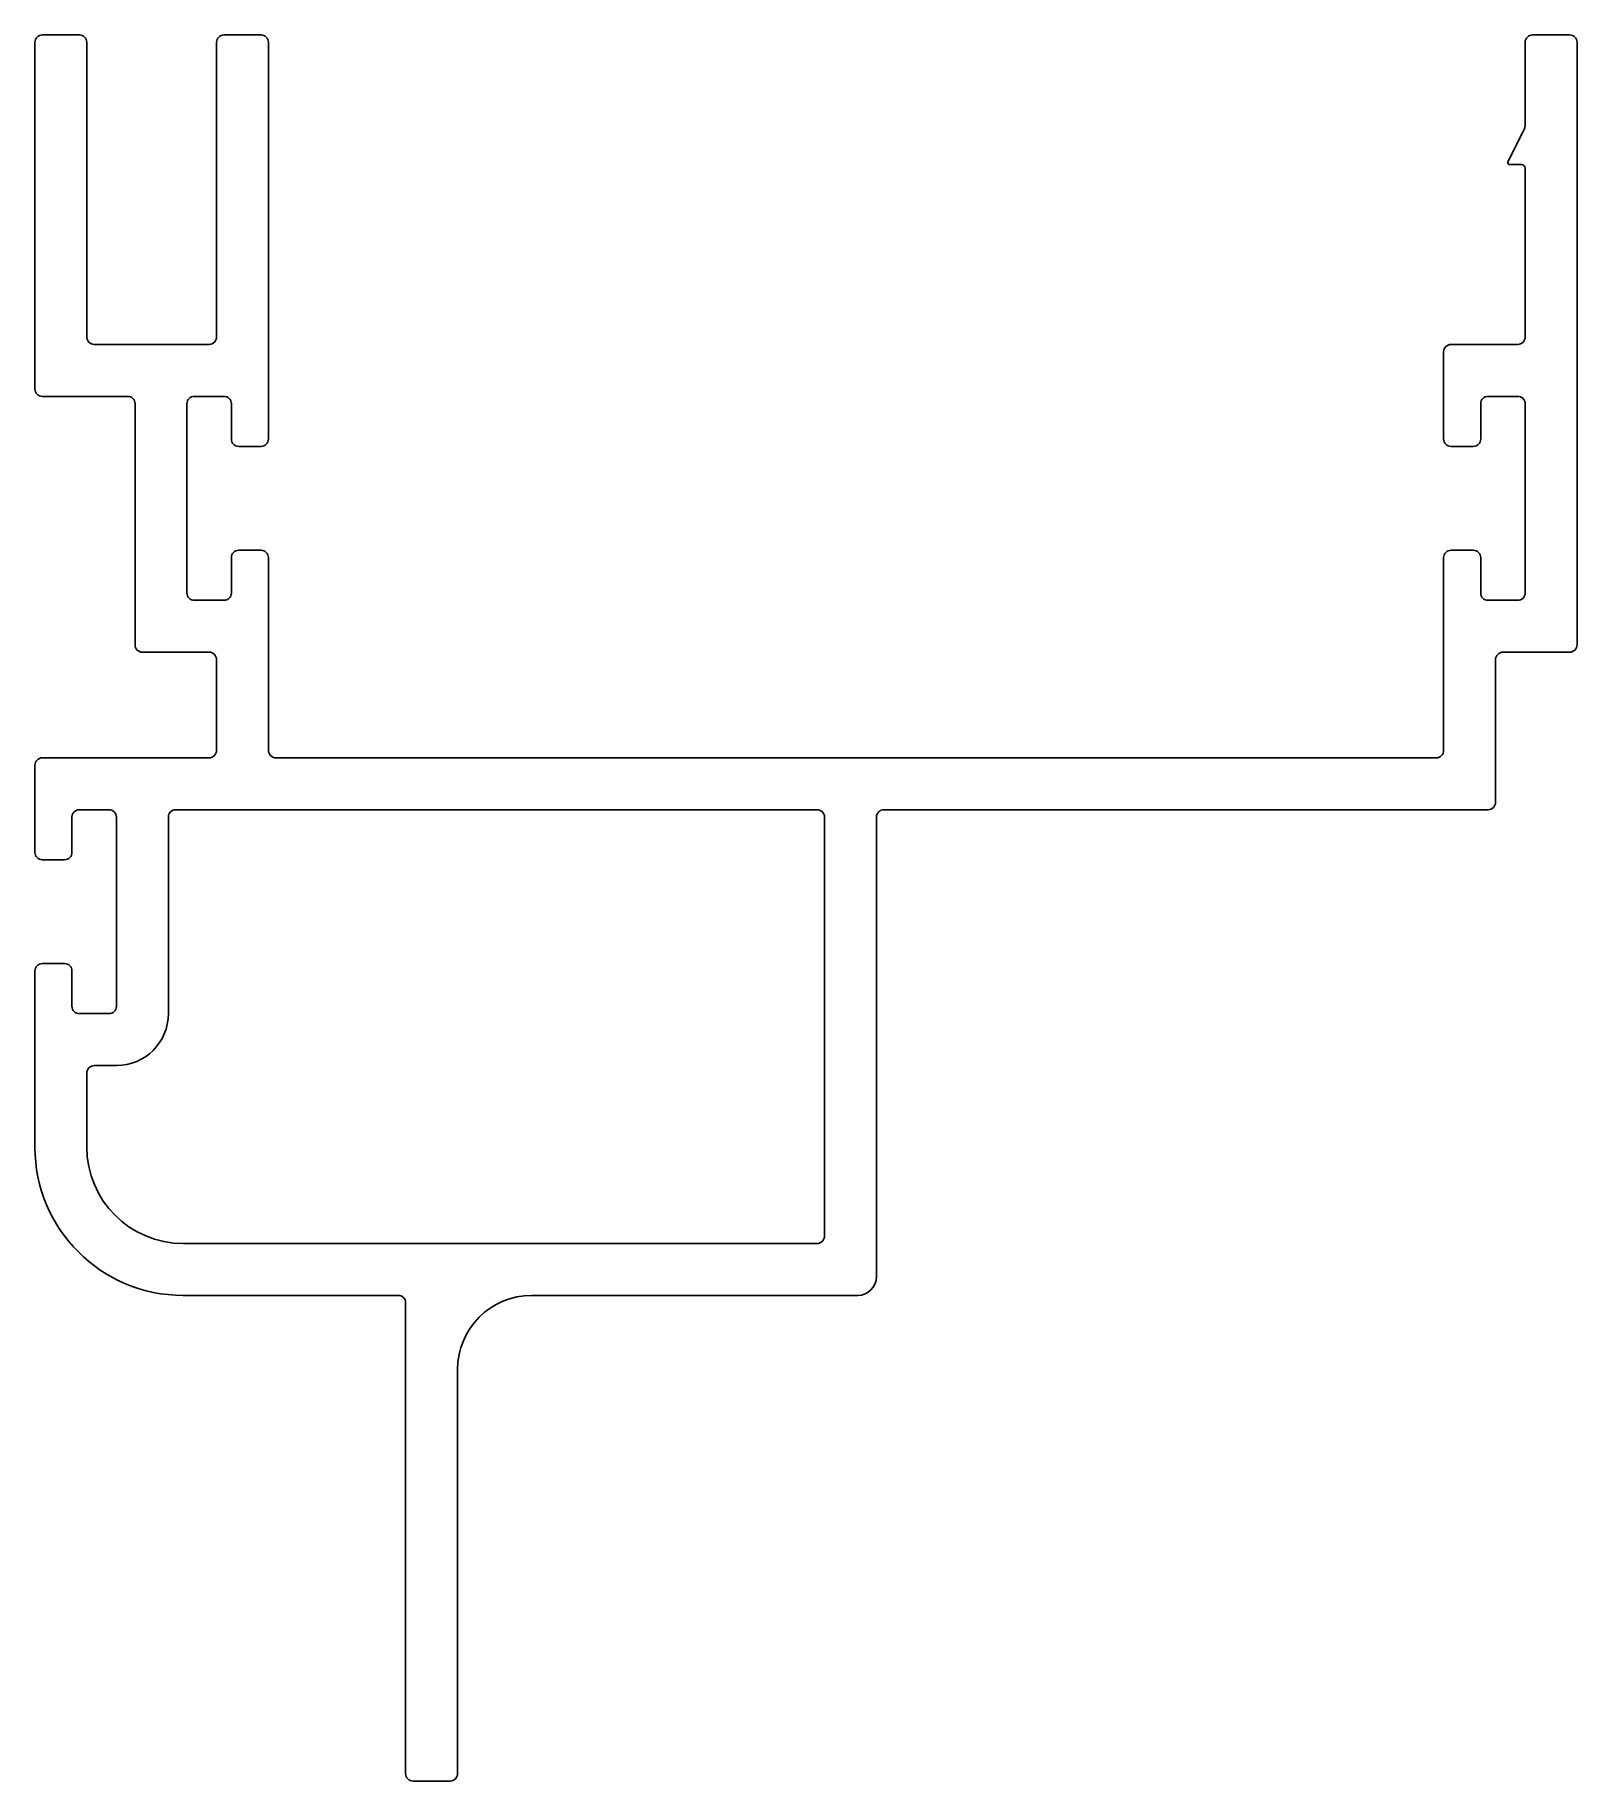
# Model space of a CAD drawing. Extents: x 71.7 to 113.3, y 34.8 to 81.9.
import ezdxf

# ---------------------------------------------------------------- set-up
doc = ezdxf.new("R2010")
doc.units = 0
doc.layers.get('0').update_dxf_attribs({"linetype": 'CONTINUOUS'})

msp = doc.modelspace()

# ---------------------------------------------------------------- linework, layer by layer
at = {"color": 7}
for p, q in [((71.687, 81.707), (71.687, 72.357)), ((71.887, 81.907), (72.887, 81.907)), ((73.087, 73.757), (73.087, 81.707)), ((76.587, 81.707), (76.587, 73.757)), ((76.787, 81.907), (77.787, 81.907)), ((77.987, 81.707), (77.987, 71.007)), ((111.887, 81.707), (111.887, 79.525)), ((112.087, 81.907), (113.087, 81.907)), ((113.287, 81.707), (113.287, 65.457)), ((111.834, 79.301), (111.423, 78.479)), ((111.468, 78.407), (111.787, 78.407)), ((111.887, 78.307), (111.887, 73.757)), ((76.387, 73.557), (73.287, 73.557)), ((111.687, 73.557), (109.887, 73.557)), ((109.687, 73.357), (109.687, 71.007)), ((71.887, 72.157), (74.187, 72.157)), ((76.787, 72.157), (75.987, 72.157)), ((110.887, 72.157), (111.687, 72.157)), ((74.387, 65.457), (74.387, 71.957)), ((75.787, 71.957), (75.787, 66.857)), ((76.987, 71.007), (76.987, 71.957)), ((110.687, 71.007), (110.687, 71.957)), ((111.887, 66.857), (111.887, 71.957)), ((77.787, 70.807), (77.187, 70.807)), ((109.887, 70.807), (110.487, 70.807)), ((77.787, 68.007), (77.187, 68.007)), ((109.887, 68.007), (110.487, 68.007)), ((76.987, 67.807), (76.987, 66.857)), ((77.987, 62.607), (77.987, 67.807)), ((109.687, 62.607), (109.687, 67.807)), ((110.687, 67.807), (110.687, 66.857)), ((76.787, 66.657), (75.987, 66.657)), ((110.887, 66.657), (111.687, 66.657)), ((74.587, 65.257), (76.387, 65.257)), ((76.587, 65.057), (76.587, 62.607)), ((111.087, 65.057), (111.087, 61.207)), ((113.087, 65.257), (111.287, 65.257)), ((71.687, 62.207), (71.687, 59.857)), ((71.887, 62.407), (76.387, 62.407)), ((78.187, 62.407), (109.487, 62.407)), ((72.687, 60.807), (72.687, 59.857)), ((73.687, 61.007), (72.887, 61.007)), ((73.887, 60.807), (73.887, 55.707)), ((75.287, 60.807), (75.287, 55.507)), ((92.787, 61.007), (75.487, 61.007)), ((92.987, 60.807), (92.987, 49.507)), ((94.387, 60.807), (94.387, 48.407)), ((110.887, 61.007), (94.587, 61.007)), ((71.887, 59.657), (72.487, 59.657)), ((71.687, 56.657), (71.687, 51.907)), ((71.887, 56.857), (72.487, 56.857)), ((72.687, 56.657), (72.687, 55.707)), ((73.687, 55.507), (72.887, 55.507)), ((73.087, 53.907), (73.087, 51.907)), ((73.887, 54.107), (73.287, 54.107)), ((92.787, 49.307), (75.687, 49.307)), ((81.487, 47.907), (75.687, 47.907)), ((81.687, 47.707), (81.687, 35.007)), ((93.887, 47.907), (85.087, 47.907)), ((83.087, 35.007), (83.087, 45.907)), ((82.887, 34.807), (81.887, 34.807))]:
    msp.add_line(p, q, dxfattribs=at)
for centre, radius, start, end in [((71.887, 81.707), 0.2, 90, 180), ((72.887, 81.707), 0.2, 0, 90), ((76.787, 81.707), 0.2, 90, 180), ((77.787, 81.707), 0.2, 0, 90), ((112.087, 81.707), 0.2, 90, 180), ((113.087, 81.707), 0.2, 0, 90), ((111.387, 79.525), 0.5, 333.4349, 0), ((111.468, 78.457), 0.05, 153.4349, 270), ((111.787, 78.307), 0.1, 0, 90), ((73.287, 73.757), 0.2, 180, 270), ((76.387, 73.757), 0.2, 270, 0), ((109.887, 73.357), 0.2, 90, 180), ((111.687, 73.757), 0.2, 270, 0), ((71.887, 72.357), 0.2, 180, 270), ((74.187, 71.957), 0.2, 0, 90), ((75.987, 71.957), 0.2, 90, 180), ((76.787, 71.957), 0.2, 0, 90), ((110.887, 71.957), 0.2, 90, 180), ((111.687, 71.957), 0.2, 0, 90), ((77.187, 71.007), 0.2, 180, 270), ((77.787, 71.007), 0.2, 270, 0), ((109.887, 71.007), 0.2, 180, 270), ((110.487, 71.007), 0.2, 270, 0), ((77.187, 67.807), 0.2, 90, 180), ((77.787, 67.807), 0.2, 0, 90), ((109.887, 67.807), 0.2, 90, 180), ((110.487, 67.807), 0.2, 0, 90), ((75.987, 66.857), 0.2, 180, 270), ((76.787, 66.857), 0.2, 270, 0), ((110.887, 66.857), 0.2, 180, 270), ((111.687, 66.857), 0.2, 270, 0), ((74.587, 65.457), 0.2, 180, 270), ((76.387, 65.057), 0.2, 0, 90), ((111.287, 65.057), 0.2, 90, 180), ((113.087, 65.457), 0.2, 270, 0), ((71.887, 62.207), 0.2, 90, 180), ((76.387, 62.607), 0.2, 270, 0), ((78.187, 62.607), 0.2, 180, 270), ((109.487, 62.607), 0.2, 270, 0), ((72.887, 60.807), 0.2, 90, 180), ((73.687, 60.807), 0.2, 0, 90), ((75.487, 60.807), 0.2, 90, 180), ((92.787, 60.807), 0.2, 0, 90), ((94.587, 60.807), 0.2, 90, 180), ((110.887, 61.207), 0.2, 270, 0), ((71.887, 59.857), 0.2, 180, 270), ((72.487, 59.857), 0.2, 270, 0), ((71.887, 56.657), 0.2, 90, 180), ((72.487, 56.657), 0.2, 0, 90), ((72.887, 55.707), 0.2, 180, 270), ((73.687, 55.707), 0.2, 270, 0), ((73.887, 55.507), 1.4, 270, 0), ((73.287, 53.907), 0.2, 90, 180), ((75.687, 51.907), 4, 180, 270), ((75.687, 51.907), 2.6, 180, 270), ((92.787, 49.507), 0.2, 270, 0), ((93.887, 48.407), 0.5, 270, 0), ((81.487, 47.707), 0.2, 0, 90), ((85.087, 45.907), 2, 90, 180), ((81.887, 35.007), 0.2, 180, 270), ((82.887, 35.007), 0.2, 270, 0)]:
    msp.add_arc(centre, radius, start, end, dxfattribs=at)

doc.saveas('drawing.dxf')
